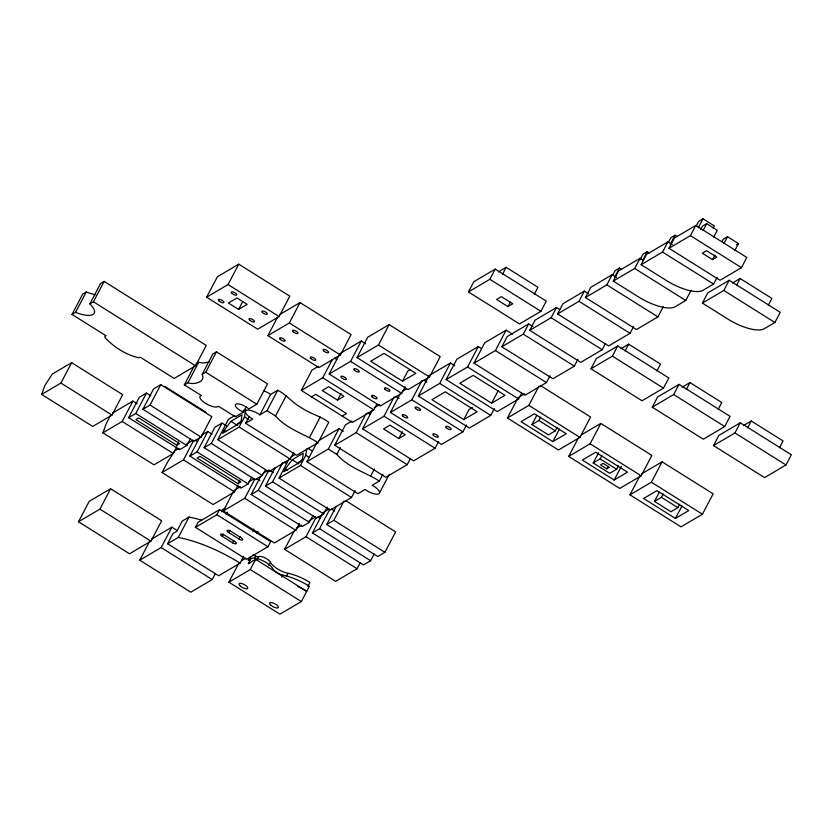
<?xml version="1.0" encoding="UTF-8"?>
<svg xmlns="http://www.w3.org/2000/svg" width="833" height="833" viewBox="0 0 833 833"><rect width="100%" height="100%" fill="white"/><g stroke="black" fill="none" stroke-linecap="round" stroke-linejoin="round"><path stroke-width="1.25" d="M293.799 452.267L290.238 459.066L268.809 471.697L217.757 439.678L239.175 427.058L244.527 416.864L245.6 409.19L243.455 410.45M355.077 490.679L351.505 497.478L330.076 510.108L279.024 478.1L300.442 465.47L305.794 455.276L306.69 448.883M41.65 394.425L44.857 385.492L52.354 374.038L71.638 362.667L122.69 394.686L111.986 415.073L92.702 426.434L41.65 394.425L60.934 383.055L71.638 362.667M176.825 446.686L173.264 453.485L153.98 464.845L102.917 432.837L106.124 423.903L110.883 414.844M72.013 314.426L75.584 312.323A23.23 8.174 27.7 0 0 92.942 314.52A23.23 8.174 27.7 0 0 89.87 303.899L100.574 283.512L104.146 281.408L206.261 345.435L195.557 365.822L174.128 378.453L140.09 357.107L139.215 357.846C126.283 355.097 114.069 347.278 105.073 337.677L104.823 336.282L106.051 335.772L72.013 314.426L82.717 294.039L86.288 291.935A23.23 8.174 27.7 0 0 95.691 294.705M75.584 312.323L86.288 291.935M89.87 303.899L93.442 301.796L104.146 281.408M102.917 432.837L122.201 421.477L132.905 401.089L137.247 403.807M190.393 438.689L186.831 445.488L179.689 449.695L128.626 417.687L139.33 397.299L146.473 393.093L150.825 395.81M78.479 521.76L89.183 501.372L110.612 488.752L161.664 520.76L150.96 541.148L129.542 553.778L78.479 521.76L99.908 509.14L110.612 488.752M128.626 417.687L135.769 413.48L146.473 393.093M142.912 409.263L153.616 388.876L160.759 384.669L211.821 416.677L201.117 437.065L193.974 441.282L142.912 409.263L150.055 405.057L160.759 384.669M206.636 297.194L217.34 276.806L238.759 264.176L289.822 296.184L279.117 316.571L257.689 329.202L206.636 297.194L228.065 284.563L238.759 264.176M246.401 406.462L243.434 412.127L235.395 416.864L218.381 406.192A10.423 3.665 27.7 0 1 205.584 403.38A10.423 3.665 27.7 0 1 201.357 395.519L184.343 384.856L194.443 365.593M184.343 384.856L187.914 382.743L198.618 362.355L203.127 363.001L209.26 362.105M187.914 382.743C193.475 384.961 206.105 382.441 202.19 374.329L212.894 353.942L216.465 351.838L267.528 383.846L256.824 404.234L248.786 408.972A8.549 3.009 27.7 0 0 235.895 404.151A8.549 3.009 27.7 0 0 243.434 412.127M202.19 374.329L205.761 372.226L216.465 351.838M238.592 309.407L247.162 304.357L236.947 297.954L228.377 303.004L238.592 309.407L242.757 301.473M238.092 485.098L234.531 491.897L213.102 504.527L162.039 472.519L167.391 462.325L174.888 450.861L179.178 448.341M176.721 445.228L179.584 443.552L138.736 417.937L135.883 419.624L176.721 445.228L178.512 441.834M162.039 472.519L183.468 459.889L193.579 440.636M251.67 477.101L248.099 483.9L240.956 488.107L189.903 456.099L200.003 436.846M215.206 573.895L212.228 579.56L190.809 592.19L139.746 560.182L149.857 540.919M189.903 456.099L197.036 451.892L207.74 431.504L212.092 434.222M265.352 469.822L262.385 475.487L255.242 479.693L204.179 447.675L214.883 427.298L222.026 423.081L226.378 425.809M279.68 314.582L300.036 302.587L351.089 334.595L340.385 354.983L318.956 367.613L267.903 335.605L277.42 317.477M204.179 447.675L211.322 443.468L222.026 423.081M217.757 439.678L228.461 419.291L234.885 415.511M139.746 560.182L161.175 547.552L171.879 527.164L177.314 530.569M224.139 430.338L222.567 433.327L239.717 423.216L241.278 420.238L242.039 414.813L230.949 421.342L224.139 430.338L226.316 431.702M243.653 556.35L240.091 563.15L218.662 575.77L167.6 543.762L172.952 533.568L176.877 531.256L182.229 521.062L189.018 517.064A76.875 27.052 27.7 0 1 201.638 520.167M267.903 335.605L289.332 322.975L300.036 302.587M167.6 543.762L178.314 537.452L189.018 517.064M245.61 423.268L252.753 419.061A10.423 3.665 27.7 0 1 246.11 410.554A10.423 3.665 27.7 0 1 259.896 414.844L270.59 394.457L277.733 390.25C286.573 394.613 292.393 402.901 301.119 407.514C309.751 413.657 320.33 415.948 328.796 422.258L318.091 442.646L296.663 455.276L245.61 423.268L249.171 416.469M195.453 527.341L198.129 522.249L219.558 509.619L270.621 541.627L267.945 546.729L246.516 559.36L195.453 527.341L216.882 514.721L219.558 509.619M259.896 414.844L267.029 410.638L277.733 390.25M221.651 511.754L222.796 509.567L224.941 508.307M299.359 523.52L295.798 530.309L274.369 542.939L223.317 510.931L233.417 491.678M237.988 483.65L240.852 481.963L200.003 456.349L197.15 458.035L237.988 483.65L239.779 480.245M318.091 442.646C303.993 433.847 286.791 429.005 275.546 415.969L286.25 395.581M226.212 514.346L227.357 512.17M222.307 536.358A3.072 1.083 27.7 0 1 220.828 534.13A3.072 1.083 27.7 0 1 224.452 535.098L234.667 541.502A3.072 1.083 27.7 0 1 236.145 543.73A3.072 1.083 27.7 0 1 232.522 542.762L222.307 536.358L223.494 534.099M223.317 510.931L244.735 498.301L254.846 479.048M376.776 404.151L373.798 409.815L352.369 422.446L301.317 390.438L312.021 370.05L318.445 366.26M228.731 532.568A3.072 1.083 27.7 0 1 227.253 530.34A3.072 1.083 27.7 0 1 230.876 531.308L241.091 537.712A3.072 1.083 27.7 0 1 242.57 539.94A3.072 1.083 27.7 0 1 238.946 538.972L228.731 532.568L229.929 530.309M312.937 515.523L309.366 522.312L302.223 526.529L251.17 494.51L260.677 476.393M251.17 494.51L258.313 490.304L268.413 471.051M232.522 542.762L233.709 540.502M327.213 507.099L323.652 513.899L316.509 518.105L265.446 486.097L274.963 467.969M301.317 390.438L322.746 377.807L332.252 359.679M238.946 538.972L240.133 536.712M265.446 486.097L272.589 481.88L282.699 462.627M405.223 386.606L401.652 393.405L380.223 406.025L329.17 374.017L339.281 354.764M279.024 478.1L289.134 458.837M285.407 468.75L283.834 471.738L300.984 461.638L302.546 458.65L303.306 453.225L292.216 459.754L285.407 468.75L287.583 470.114M252.732 531.277L253.878 529.09M249.91 557.1L248.307 560.161L251.035 558.558A12.943 4.55 27.7 0 1 262.582 560.599A12.943 4.55 27.7 0 1 273.037 569.001A7.466 2.624 27.7 0 0 282.856 575.155A33.455 11.766 27.7 0 1 309.387 586.265L301.359 601.561L279.93 614.192L228.867 582.173L238.977 562.921M256.845 533.557L257.991 531.371M309.584 437.315L320.288 416.927M329.17 374.017L350.599 361.387L361.303 340.999L365.645 343.727M249.515 563.243A12.943 4.55 27.7 0 0 248.359 563.649L251.035 558.558M357.024 357.596L367.728 337.209L389.157 324.589L440.209 356.597L429.505 376.985L408.076 389.615L357.024 357.596L378.453 344.977L389.157 324.589M254.534 558.089L255.606 556.059A3.072 1.083 27.7 0 0 258.563 556.767L259.448 556.465A6.758 2.374 27.7 0 1 269.882 561.421L270.964 563.17A13.63 4.8 27.7 0 0 286.583 572.969L289.926 573.729A27.302 9.6 27.7 0 1 309.918 582.434L307.773 586.515M337.552 400.121L343.987 396.331L328.671 386.731L322.236 390.521L337.552 400.121L341.124 393.332M228.867 582.173L250.296 569.543L255.648 559.349L306.711 591.368A33.455 11.766 27.7 0 0 297.839 586.463M382.93 474.269L379.359 481.068L372.216 485.275A10.423 3.665 27.7 0 1 378.859 493.782A10.423 3.665 27.7 0 1 365.073 489.481L357.93 493.688L306.877 461.68L316.988 442.427M256.96 559.828L258.563 556.767M306.877 461.68L328.306 449.049L339.01 428.662L343.258 431.327M268.903 565.472L270.506 562.41M410.19 458.983L407.212 464.647L385.783 477.278L334.731 445.259L345.435 424.872L351.859 421.092M360.033 563.066L357.065 568.731L335.637 581.351L284.584 549.343L294.091 531.225M379.359 481.068C365.26 472.269 348.059 467.417 336.813 454.391L340.374 447.592M334.731 445.259L356.16 432.639L366.26 413.376M281.783 577.196L282.856 575.155M284.584 549.343L306.003 536.712L316.113 517.46M438.637 441.438L435.065 448.227L413.637 460.857L362.584 428.849L372.101 410.721M286.375 576.363L287.989 573.302M374.204 553.935L370.633 560.724L363.49 564.941L312.437 532.922L321.944 514.804M312.437 532.922L319.58 528.716L329.681 509.463M345.653 500.591L395.623 531.923L384.919 552.31L377.776 556.517L326.723 524.509L336.23 506.381M362.584 428.849L384.013 416.219L394.124 396.966M402.495 381.202L415.844 373.33L384.034 353.39L370.685 361.251L402.495 381.202L407.847 371.008L410.075 369.696M466.49 425.017L462.919 431.817L441.5 444.437L390.438 412.429L400.548 393.176M326.723 524.509L333.856 520.302L343.967 501.039M370.852 475.726L374.413 468.927M468.438 291.935L473.79 281.741L495.219 269.111L546.281 301.13L540.929 311.313L519.5 323.943L468.438 291.935L489.866 279.305L495.219 269.111M390.438 412.429L411.866 399.798L421.977 380.546M494.344 408.597L490.772 415.396L469.354 428.027L418.291 396.019L428.401 376.755M398.83 438.543L405.255 434.753L389.938 425.142L383.513 428.933L398.83 438.543L402.391 431.744M379.536 492.938L389.053 474.81M418.291 396.019L439.72 383.388L450.424 363.001L454.766 365.718M521.604 393.322L518.626 398.976L497.207 411.606L446.144 379.598L456.848 359.21L478.277 346.58L481.536 348.621M502.591 274.13L506.152 267.331L537.972 287.281L534.401 294.07M446.144 379.598L467.573 366.968L478.277 346.58M550.051 375.766L546.49 382.566L525.061 395.196L473.998 363.178L484.702 342.79L506.131 330.17L512.649 334.252M507.984 306.606L512.764 303.785L501.383 296.652L496.603 299.464L507.984 306.606L510.369 302.077M473.998 363.178L495.427 350.558L506.131 330.17M577.904 359.356L574.343 366.145L552.914 378.776L501.851 346.767L507.203 336.574L528.632 323.943L532.974 326.671M463.762 419.613L477.111 411.741L445.301 391.802L431.952 399.663L463.762 419.613L469.114 409.419L472.457 407.452M501.851 346.767L523.28 334.137L528.632 323.943M605.164 344.071L602.197 349.735L580.768 362.355L529.715 330.347L535.067 320.153L556.486 307.523L559.745 309.574M491.616 403.193L504.965 395.331L473.154 375.381L459.806 383.253L491.616 403.193L498.165 390.739M529.715 330.347L551.134 317.717L556.486 307.523M633.611 326.515L630.05 333.315L608.621 345.945L557.569 313.937L562.921 303.743L584.339 291.113L588.692 293.83M540.627 385.679L590.597 417.01L579.903 437.398L558.474 450.018L507.412 418.01L516.929 399.892M557.569 313.937L578.987 301.307L584.339 291.113M663.255 306.7L657.903 316.894L636.474 329.524L585.422 297.516L590.774 287.323L612.193 274.692L616.545 277.42M507.412 418.01L528.84 405.379L538.951 386.127M557.152 427.433L555.361 430.838L548.447 434.909L531.954 424.57L536.702 415.511M585.422 297.516L606.84 284.886L612.193 274.692M612.755 275.119L615.139 270.59L619.419 268.059L621.491 269.361M531.954 424.57L538.868 420.488L540.659 417.094M614.66 277.118L619.419 268.059M691.109 290.29L685.757 300.484L675.042 306.794A30.748 10.819 27.7 0 1 638.807 297.1L613.275 281.096L618.627 270.902L640.056 258.282L643.315 260.323M613.275 281.096L634.704 268.476L640.056 258.282M640.015 259.834L642.993 254.169L647.272 251.649L649.344 252.94M642.514 260.708L647.272 251.649M717.182 277.274L713.61 284.063L702.896 290.384A30.748 10.819 27.7 0 1 666.66 280.69L641.129 264.686L646.481 254.492L667.91 241.862L672.252 244.59M590.982 368.759L596.334 358.565L617.753 345.945L668.816 377.953L663.464 388.147L642.035 400.777L590.982 368.759L612.401 356.139L617.753 345.945M552.883 441.605L566.242 433.743L534.422 413.793L521.073 421.665L552.883 441.605L559.432 429.151M641.129 264.686L662.558 252.055L667.91 241.862M668.462 242.288L670.846 237.759L675.126 235.229L677.198 236.53M670.367 244.288L675.126 235.229M668.982 248.265L674.334 238.071L695.763 225.441L746.816 257.459L741.464 267.653L720.035 280.273L668.982 248.265L690.411 235.635L695.763 225.441M581.528 434.774L600.812 423.414L651.875 455.422L641.171 475.81L619.742 488.44L568.679 456.422L578.196 438.304M625.125 350.953L628.696 344.164L660.507 364.104L656.935 370.904M696.315 225.868L698.7 221.339L702.979 218.808L714.37 225.951L713.183 228.221M698.231 227.878L702.979 218.808M700.626 229.585L702.406 226.191L706.696 223.661L717.296 230.314L713.735 237.113M568.679 456.422L590.108 443.802L600.812 423.414M703.125 230.46L706.696 223.661M618.419 465.845L616.628 469.25L609.714 473.331L593.221 462.981L598.573 452.788M593.221 462.981L600.135 458.91L601.926 455.505M712.527 259.625L716.807 257.105L706.592 250.702L702.313 253.222L712.527 259.625L714.901 255.096M722.034 241.508L723.231 239.238L727.511 236.718L738.507 243.611L734.935 250.41M723.939 243.507L727.511 236.718M606.747 468.864L609.381 467.313L603.102 463.367L600.468 464.929L606.747 468.864L607.934 466.595M702.396 303.097L707.748 292.904L729.177 280.273L780.229 312.281L774.877 322.475L764.163 328.796A30.748 10.819 27.7 0 1 727.927 319.101L702.396 303.097L723.825 290.467L729.177 280.273M652.249 407.181L657.601 396.987L679.02 384.357L730.083 416.365L724.731 426.558L703.302 439.189L652.249 407.181L673.678 394.55L679.02 384.357M614.16 480.027L627.509 472.155L595.699 452.215L582.34 460.076L614.16 480.027L621.293 466.428M736.539 285.292L740.11 278.493L771.92 298.443L768.349 305.232M641.722 473.821L662.079 461.826L713.142 493.834L702.438 514.221L681.009 526.852L629.956 494.844L640.056 475.581M686.392 389.365L689.963 382.576L721.774 402.516L718.202 409.315M629.956 494.844L651.375 482.213L662.079 461.826M679.686 504.267L677.906 507.661L670.981 511.743L654.488 501.404L659.247 492.334M654.488 501.404L661.412 497.322L663.193 493.927M713.517 445.593L718.869 435.399L740.298 422.768L791.35 454.776L785.998 464.97L764.569 477.601L713.517 445.593L734.945 432.962L740.298 422.768M675.428 518.438L688.776 510.567L656.966 490.627L643.617 498.488L675.428 518.438L681.967 505.975M747.659 427.787L751.231 420.988L783.041 440.928L779.469 447.727M112.549 413.085L132.905 401.089M195.932 363.938L198.618 362.355M186.675 443.916L193.1 440.126M201.617 435.107L207.74 431.504M339.874 353.629L361.303 340.999M237.311 423.81L241.601 421.279M498.373 271.922L506.152 267.331M311.532 396.831L315.811 394.311L346.445 413.512L342.165 416.042M151.523 539.159L171.879 527.164M234.011 490.543L240.445 486.753M249.015 481.703L254.367 478.548M262.895 473.519L267.997 470.52M290.8 457.078L295.08 454.547M318.654 440.657L339.01 428.662M374.361 407.826L379.713 404.671M402.214 391.416L406.494 388.886M428.995 375.631L450.424 363.001M298.578 462.221L302.868 459.691M736.362 244.871L738.507 243.611M241.653 560.567L245.797 558.12M296.35 528.32L301.713 525.165M309.21 520.75L315.634 516.96M323.142 512.534L329.264 508.932M518.116 397.622L524.551 393.832M248.359 563.649L255.648 559.349M620.908 348.746L628.696 344.164M732.322 283.085L740.11 278.493M682.175 387.168L689.963 382.576M743.442 425.58L751.231 420.988M690.411 235.635L741.464 267.653M662.558 252.055L713.61 284.063M723.825 290.467L774.877 322.475M634.704 268.476L685.757 300.484M606.84 284.886L657.903 316.894M578.987 301.307L630.05 333.315M489.866 279.305L540.929 311.313M551.134 317.717L602.197 349.735M612.401 356.139L663.464 388.147M673.678 394.55L724.731 426.558M734.945 432.962L785.998 464.97M523.28 334.137L574.343 366.145M495.427 350.558L546.49 382.566M467.573 366.968L518.626 398.976M528.84 405.379L579.903 437.398M590.108 443.802L641.171 475.81M651.375 482.213L702.438 514.221M538.868 420.488L555.361 430.838M600.135 458.91L616.628 469.25M661.412 497.322L677.906 507.661M378.453 344.977L429.505 376.985M439.72 383.388L490.772 415.396M423.653 380.098L426.913 382.139M228.065 284.563L279.117 316.571M289.332 322.975L340.385 354.983M350.599 361.387L401.652 393.405M411.866 399.798L462.919 431.817M334.533 358.096L336.709 359.46M395.8 396.508L399.059 398.559M322.746 377.807L373.798 409.815M384.013 416.219L435.065 448.227M367.947 412.929L370.123 414.293M356.16 432.639L407.212 464.647M93.442 301.796L195.557 365.822M205.761 372.226L256.824 404.234M267.029 410.638L275.546 415.969M328.306 449.049L336.813 454.391M307.95 448.289L312.302 451.007M244.527 416.864L248.88 419.582M305.794 455.276L309.053 457.317M230.949 421.342L237.467 425.434M292.216 459.754L298.735 463.846M239.175 427.058L290.238 459.066M300.442 465.47L351.505 497.478M165.059 386.585L205.907 412.189M284.386 462.18L286.552 463.544M269.007 469.916L273.359 472.644M331.367 509.015L334.627 511.056M150.055 405.057L201.117 437.065M211.322 443.468L262.385 475.487M272.589 481.88L323.652 513.899M333.856 520.302L384.919 552.31M195.255 440.178L197.431 441.542M256.533 478.59L259.792 480.641M317.8 517.012L319.966 518.365M135.769 413.48L186.831 445.488M197.036 451.892L248.099 483.9M258.313 490.304L309.366 522.312M319.58 528.716L370.633 560.724M60.934 383.055L111.986 415.073M122.201 421.477L173.264 453.485M183.468 459.889L234.531 491.897M244.735 498.301L295.798 530.309M306.003 536.712L357.065 568.731M216.882 514.721L267.945 546.729M250.296 569.543L301.359 601.561M99.908 509.14L150.96 541.148M161.175 547.552L212.228 579.56M252.857 555.007A4.602 1.614 27.7 0 1 255.606 556.059M248.307 560.161A4.602 1.614 27.7 0 1 250.181 560.109M178.314 537.452A76.875 27.052 27.7 0 1 240.091 563.15M222.546 511.004A6.154 2.166 27.7 0 1 222.796 509.567M263.592 390.76A10.423 3.665 27.7 0 1 270.59 394.457M239.842 585.651A4.915 1.728 27.7 0 0 247.453 588.608A4.915 1.728 27.7 0 0 242.809 583.902A4.915 1.728 27.7 0 0 239.842 585.651M270.475 604.852A4.915 1.728 27.7 0 0 278.087 607.819A4.915 1.728 27.7 0 0 273.443 603.102A4.915 1.728 27.7 0 0 270.475 604.852M262.416 312.437A3.072 1.083 27.7 0 0 267.174 314.301A3.072 1.083 27.7 0 0 264.269 311.344A3.072 1.083 27.7 0 0 262.416 312.437M231.782 293.237A3.072 1.083 27.7 0 0 236.541 295.09A3.072 1.083 27.7 0 0 233.636 292.144A3.072 1.083 27.7 0 0 231.782 293.237M218.923 300.817A3.072 1.083 27.7 0 0 223.681 302.671A3.072 1.083 27.7 0 0 220.787 299.713A3.072 1.083 27.7 0 0 218.923 300.817M249.556 320.018A3.072 1.083 27.7 0 0 254.315 321.871A3.072 1.083 27.7 0 0 251.42 318.924A3.072 1.083 27.7 0 0 249.556 320.018M323.683 350.86A3.072 1.083 27.7 0 0 328.441 352.713A3.072 1.083 27.7 0 0 325.536 349.766A3.072 1.083 27.7 0 0 323.683 350.86M293.049 331.649A3.072 1.083 27.7 0 0 297.808 333.502A3.072 1.083 27.7 0 0 294.903 330.555A3.072 1.083 27.7 0 0 293.049 331.649M280.19 339.229A3.072 1.083 27.7 0 0 284.948 341.082A3.072 1.083 27.7 0 0 282.054 338.136A3.072 1.083 27.7 0 0 280.19 339.229M310.824 358.429A3.072 1.083 27.7 0 0 315.582 360.283A3.072 1.083 27.7 0 0 312.687 357.336A3.072 1.083 27.7 0 0 310.824 358.429M384.95 389.271A3.072 1.083 27.7 0 0 389.709 391.125A3.072 1.083 27.7 0 0 386.804 388.178A3.072 1.083 27.7 0 0 384.95 389.271M354.317 370.06A3.072 1.083 27.7 0 0 359.075 371.914A3.072 1.083 27.7 0 0 356.17 368.967A3.072 1.083 27.7 0 0 354.317 370.06M341.468 377.641A3.072 1.083 27.7 0 0 346.216 379.494A3.072 1.083 27.7 0 0 343.321 376.547A3.072 1.083 27.7 0 0 341.468 377.641M372.101 396.852A3.072 1.083 27.7 0 0 376.849 398.705A3.072 1.083 27.7 0 0 373.955 395.748A3.072 1.083 27.7 0 0 372.101 396.852M446.217 427.683A3.072 1.083 27.7 0 0 450.976 429.536A3.072 1.083 27.7 0 0 448.081 426.59A3.072 1.083 27.7 0 0 446.217 427.683M415.584 408.472A3.072 1.083 27.7 0 0 420.342 410.336A3.072 1.083 27.7 0 0 417.437 407.379A3.072 1.083 27.7 0 0 415.584 408.472M402.735 416.052A3.072 1.083 27.7 0 0 407.483 417.906A3.072 1.083 27.7 0 0 404.588 414.959A3.072 1.083 27.7 0 0 402.735 416.052M433.368 435.263A3.072 1.083 27.7 0 0 438.127 437.117A3.072 1.083 27.7 0 0 435.222 434.17A3.072 1.083 27.7 0 0 433.368 435.263"/></g></svg>
